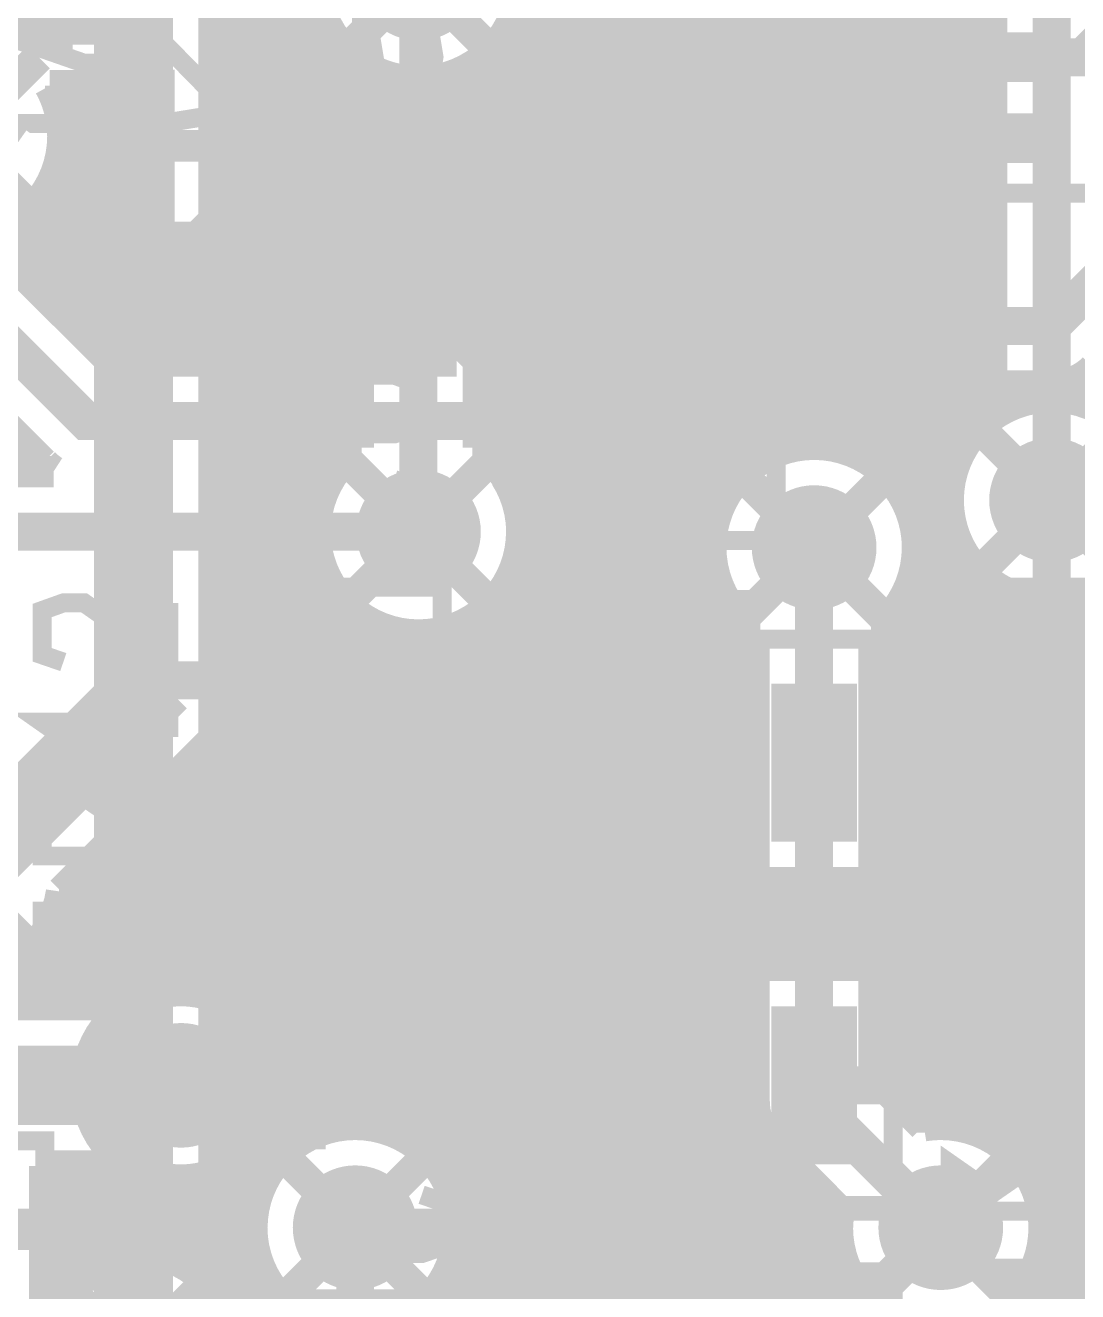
# Model space of a CAD drawing. Extents: x -5 to 90, y -49 to 54.
# Drawn here: x 10.82 to 19.26, y 18.03 to 28.2 of the extents above; entities that cross this region are included whole.
import ezdxf

# ---------------------------------------------------------------- set-up
doc = ezdxf.new("R2010")
doc.units = 0
doc.header["$MEASUREMENT"] = 0
doc.layers.get('0').update_dxf_attribs({"linetype": 'CONTINUOUS'})
for name, color, linetype in [('22-310-0_BOT', 7, 'CONTINUOUS'), ('22-310-0_DRD', 7, 'CONTINUOUS'), ('22-310-0_DRL', 2, 'CONTINUOUS'), ('22-310-0_SMT', 3, 'CONTINUOUS'), ('22-310-0_SPT', 5, 'CONTINUOUS'), ('22-310-0_SSB', 10, 'CONTINUOUS'), ('22-310-0_SST', 14, 'CONTINUOUS'), ('22-310-0_TOP', 9, 'CONTINUOUS'), ('THRUHOLE_TAP', 13, 'CONTINUOUS')]:
    doc.layers.add(name, color=color, linetype=linetype)

# ---------------------------------------------------------------- blocks, each defined once
blk = doc.blocks.new('ROUND_39')
at = {"const_width": 0.50038}
blk.add_lwpolyline([(-0.25019, 0, 1), (0.25019, 0, 1)], format="xyb", close=True, dxfattribs=at)
blk = doc.blocks.new('ROUND_50')
at = {"const_width": 0.10033}
blk.add_lwpolyline([(-0.050164, 0, 1), (0.050164, 0, 1)], format="xyb", close=True, dxfattribs=at)
blk = doc.blocks.new('ROUND_2')
at = {"const_width": 0.50038}
blk.add_lwpolyline([(-0.25019, 0, 1), (0.25019, 0, 1)], format="xyb", close=True, dxfattribs=at)
blk = doc.blocks.new('RECTANGLE_4')
blk.add_solid([(0.4826, 0.4064), (0.4826, -0.4064), (-0.4826, 0.4064), (-0.4826, -0.4064)])
blk = doc.blocks.new('RECTANGLE_30')
blk.add_solid([(0.3429, 0.635), (0.3429, -0.635), (-0.3429, 0.635), (-0.3429, -0.635)])
blk = doc.blocks.new('RECTANGLE_32')
blk.add_solid([(0.29972, 0.19939), (0.29972, -0.19939), (-0.29972, 0.19939), (-0.29972, -0.19939)])
blk = doc.blocks.new('RECTANGLE_33')
blk.add_solid([(0.25019, 0.19939), (0.25019, -0.19939), (-0.25019, 0.19939), (-0.25019, -0.19939)])
blk = doc.blocks.new('ROUND_46')
at = {"const_width": 0.10033}
blk.add_lwpolyline([(-0.050164, 0, 1), (0.050164, 0, 1)], format="xyb", close=True, dxfattribs=at)

msp = doc.modelspace()

# ---------------------------------------------------------------- linework, layer by layer
at = {"layer": '22-310-0_BOT'}
for points, const_width in [([(15.6718, 45.03928), (15.6718, 10.71118)], 0.254), ([(15.9004, 45.085), (15.9004, 10.71118)], 0.254), ([(16.129, 45.085), (16.129, 10.71118)], 0.254), ([(16.3576, 45.085), (16.3576, 24.26462)], 0.254), ([(15.4432, 44.81068), (15.4432, 10.71118)], 0.254), ([(15.2146, 44.63034), (15.2146, 10.71118)], 0.254), ([(14.986, 44.53382), (14.986, 10.71118)], 0.254), ([(19.05, 24.384), (19.05, 37.9857), (18.69948, 38.33368)], 0.3048), ([(10.14984, 37.39642), (10.14984, 34.42716), (11.684, 32.893), (11.684, 17.526)], 0.635), ([(12.4714, 36.69792), (12.4714, 17.78762)], 0.254), ([(12.7, 36.68268), (12.7, 18.86966)], 0.254), ([(12.9286, 36.7157), (12.9286, 19.177)], 0.254), ([(12.3317, 32.893), (12.3317, 18.04416)], 0.254), ([(16.5862, 30.19298), (16.5862, 24.61514)], 0.254), ([(18.5674, 30.0228), (18.5674, 25.05964)], 0.254), ([(16.8148, 29.70784), (16.8148, 24.765)], 0.254), ([(18.415, 29.74594), (18.415, 24.9174)], 0.254), ([(17.0434, 29.50718), (17.0434, 24.82596)], 0.254), ([(18.1864, 29.5275), (18.1864, 19.37004)], 0.254), ([(17.272, 29.39796), (17.272, 24.82342)], 0.254), ([(17.9578, 29.40812), (17.9578, 24.1681)], 0.254), ([(17.5006, 29.3497), (17.5006, 24.7523)], 0.254), ([(17.7292, 29.35224), (17.7292, 24.59228)], 0.254), ([(13.97, 24.13), (13.97, 28.575)], 0.3048), ([(13.1572, 28.40736), (13.1572, 24.2951)], 0.254), ([(14.7574, 28.31338), (14.7574, 24.39162)], 0.254), ([(13.27658, 28.1178), (12.3317, 28.1178)], 0.254), ([(18.5674, 28.1178), (14.66088, 28.1178)], 0.254), ([(13.3858, 27.98572), (13.3858, 24.71928)], 0.254), ([(14.5288, 27.96032), (14.5288, 24.74214)], 0.254), ([(13.4874, 27.8892), (12.3317, 27.8892)], 0.254), ([(13.4874, 27.89936), (13.4874, 24.80564)], 0.254), ([(14.4526, 27.89936), (14.4526, 24.80564)], 0.254), ([(18.5674, 27.8892), (14.4526, 27.8892)], 0.254), ([(13.4874, 27.6606), (12.3317, 27.6606)], 0.254), ([(18.5674, 27.6606), (14.4526, 27.6606)], 0.254), ([(13.4874, 27.432), (12.3317, 27.432)], 0.254), ([(18.5674, 27.432), (14.4526, 27.432)], 0.254), ([(13.4874, 27.2034), (12.3317, 27.2034)], 0.254), ([(18.5674, 27.2034), (14.4526, 27.2034)], 0.254), ([(13.4874, 26.9748), (12.3317, 26.9748)], 0.254), ([(18.5674, 26.9748), (14.4526, 26.9748)], 0.254), ([(13.4874, 26.7462), (12.3317, 26.7462)], 0.254), ([(18.5674, 26.7462), (14.4526, 26.7462)], 0.254), ([(13.4874, 26.5176), (12.3317, 26.5176)], 0.254), ([(18.5674, 26.5176), (14.4526, 26.5176)], 0.254), ([(13.4874, 26.289), (12.3317, 26.289)], 0.254), ([(18.5674, 26.289), (14.4526, 26.289)], 0.254), ([(13.4874, 26.0604), (12.3317, 26.0604)], 0.254), ([(18.5674, 26.0604), (14.4526, 26.0604)], 0.254), ([(13.4874, 25.8318), (12.3317, 25.8318)], 0.254), ([(18.5674, 25.8318), (14.4526, 25.8318)], 0.254), ([(13.4874, 25.6032), (12.3317, 25.6032)], 0.254), ([(18.5674, 25.6032), (14.4526, 25.6032)], 0.254), ([(13.4874, 25.3746), (12.3317, 25.3746)], 0.254), ([(18.5674, 25.3746), (14.4526, 25.3746)], 0.254), ([(13.4874, 25.146), (12.3317, 25.146)], 0.254), ([(18.5674, 25.146), (14.4526, 25.146)], 0.254), ([(13.4874, 24.9174), (12.3317, 24.9174)], 0.254), ([(18.415, 24.9174), (14.4526, 24.9174)], 0.254), ([(13.35532, 24.6888), (12.3317, 24.6888)], 0.254), ([(16.67764, 24.6888), (14.58214, 24.6888)], 0.254), ([(18.27784, 24.6888), (17.61236, 24.6888)], 0.254), ([(13.208, 24.4602), (12.3317, 24.4602)], 0.254), ([(16.45158, 24.4602), (14.732, 24.4602)], 0.254), ([(18.2245, 24.4602), (17.83588, 24.4602)], 0.254), ([(13.14704, 24.2316), (12.3317, 24.2316)], 0.254), ([(16.34744, 24.2316), (14.79296, 24.2316)], 0.254), ([(18.23466, 24.2316), (17.94256, 24.2316)], 0.254), ([(13.14958, 24.003), (12.3317, 24.003)], 0.254), ([(16.31442, 24.003), (14.79042, 24.003)], 0.254), ([(18.161, 18.542), (17.145, 19.558), (17.145, 24.003)], 0.3048), ([(18.3134, 24.003), (17.97558, 24.003)], 0.254), ([(13.1572, 23.96236), (13.1572, 19.31416)], 0.254), ([(13.2207, 23.7744), (12.3317, 23.7744)], 0.254), ([(16.34744, 23.7744), (14.7193, 23.7744)], 0.254), ([(14.7574, 23.86838), (14.7574, 10.71118)], 0.254), ([(18.48612, 23.7744), (17.94256, 23.7744)], 0.254), ([(17.9578, 23.83536), (17.9578, 19.42846)], 0.254), ([(18.415, 23.8506), (18.415, 19.33194)], 0.254), ([(16.3576, 23.74138), (16.3576, 10.71118)], 0.254), ([(18.6436, 23.6601), (18.6436, 19.21764)], 0.254), ([(18.8722, 23.57374), (18.8722, 18.96872)], 0.254), ([(19.3294, 23.60168), (19.3294, 11.03884)], 0.254), ([(13.38072, 23.5458), (12.3317, 23.5458)], 0.254), ([(13.3858, 23.54072), (13.3858, 19.3675)], 0.254), ([(14.5288, 23.51532), (14.5288, 10.71118)], 0.254), ([(16.45158, 23.5458), (14.55928, 23.5458)], 0.254), ([(23.8125, 23.5458), (17.83588, 23.5458)], 0.254), ([(19.1008, 23.55596), (19.1008, 11.14044)], 0.254), ([(13.6144, 23.3807), (13.6144, 19.35734)], 0.254), ([(14.3002, 23.368), (14.3002, 10.71118)], 0.254), ([(16.5862, 23.38832), (16.5862, 10.71118)], 0.254), ([(17.7292, 23.41372), (17.7292, 19.65706)], 0.254), ([(13.80236, 23.3172), (12.3317, 23.3172)], 0.254), ([(13.843, 23.30958), (13.843, 19.2786)], 0.254), ([(14.0716, 23.30704), (14.0716, 19.10334)], 0.254), ([(16.6624, 23.3172), (14.1351, 23.3172)], 0.254), ([(16.6624, 23.32736), (16.6624, 19.558)], 0.254), ([(17.6276, 23.32736), (17.6276, 19.75866)], 0.254), ([(23.8125, 23.3172), (17.6276, 23.3172)], 0.254), ([(16.6624, 23.0886), (12.3317, 23.0886)], 0.254), ([(23.8125, 23.0886), (17.6276, 23.0886)], 0.254), ([(16.6624, 22.86), (12.3317, 22.86)], 0.254), ([(23.8125, 22.86), (17.6276, 22.86)], 0.254), ([(16.6624, 22.6314), (12.3317, 22.6314)], 0.254), ([(23.8125, 22.6314), (17.6276, 22.6314)], 0.254), ([(16.6624, 22.4028), (12.3317, 22.4028)], 0.254), ([(23.8125, 22.4028), (17.6276, 22.4028)], 0.254), ([(16.6624, 22.1742), (12.3317, 22.1742)], 0.254), ([(23.8125, 22.1742), (17.6276, 22.1742)], 0.254), ([(16.6624, 21.9456), (12.3317, 21.9456)], 0.254), ([(23.8125, 21.9456), (17.6276, 21.9456)], 0.254), ([(16.6624, 21.717), (12.3317, 21.717)], 0.254), ([(23.8125, 21.717), (17.6276, 21.717)], 0.254), ([(16.6624, 21.4884), (12.3317, 21.4884)], 0.254), ([(23.8125, 21.4884), (17.6276, 21.4884)], 0.254), ([(16.6624, 21.2598), (12.3317, 21.2598)], 0.254), ([(23.8125, 21.2598), (17.6276, 21.2598)], 0.254), ([(16.6624, 21.0312), (12.3317, 21.0312)], 0.254), ([(23.8125, 21.0312), (17.6276, 21.0312)], 0.254), ([(16.6624, 20.8026), (12.3317, 20.8026)], 0.254), ([(23.7363, 20.8026), (17.6276, 20.8026)], 0.254), ([(16.6624, 20.574), (12.3317, 20.574)], 0.254), ([(23.64994, 20.574), (17.6276, 20.574)], 0.254), ([(16.6624, 20.3454), (12.3317, 20.3454)], 0.254), ([(23.63216, 20.3454), (17.6276, 20.3454)], 0.254), ([(16.6624, 20.1168), (12.3317, 20.1168)], 0.254), ([(23.67788, 20.1168), (17.6276, 20.1168)], 0.254), ([(16.6624, 19.8882), (12.3317, 19.8882)], 0.254), ([(23.80488, 19.8882), (17.6276, 19.8882)], 0.254), ([(17.6276, 19.75866), (18.02384, 19.35988)], 0.254), ([(16.6624, 19.6596), (12.3317, 19.6596)], 0.254), ([(24.07666, 19.6596), (17.72666, 19.6596)], 0.254), ([(16.68018, 19.431), (12.3317, 19.431)], 0.254), ([(26.11628, 19.431), (17.95526, 19.431)], 0.254), ([(12.95908, 19.2024), (12.3317, 19.2024)], 0.254), ([(16.81734, 19.2024), (13.96492, 19.2024)], 0.254), ([(16.80464, 19.21764), (17.34312, 18.67662)], 0.254), ([(16.8148, 19.20494), (16.8148, 10.71118)], 0.254), ([(26.06548, 19.2024), (18.66392, 19.2024)], 0.254), ([(12.75334, 18.9738), (12.3317, 18.9738)], 0.254), ([(17.04594, 18.9738), (14.17066, 18.9738)], 0.254), ([(17.0434, 18.97634), (17.0434, 10.71118)], 0.254), ([(21.99894, 18.9738), (18.86966, 18.9738)], 0.254), ([(12.65682, 18.7452), (12.3317, 18.7452)], 0.254), ([(17.27454, 18.7452), (14.26718, 18.7452)], 0.254), ([(17.272, 18.74774), (17.272, 10.71118)], 0.254), ([(21.66366, 18.7452), (18.96618, 18.7452)], 0.254), ([(10.287, 15.748), (12.7, 15.748), (13.462, 16.51), (13.462, 18.542)], 0.3048), ([(12.63142, 18.5166), (12.3317, 18.5166)], 0.254), ([(17.33042, 18.5166), (14.29004, 18.5166)], 0.254), ([(21.49348, 18.5166), (18.98904, 18.5166)], 0.254), ([(12.67206, 18.288), (12.3317, 18.288)], 0.254), ([(17.37106, 18.288), (14.25194, 18.288)], 0.254), ([(21.40458, 18.288), (18.95094, 18.288)], 0.254), ([(12.7, 18.21434), (12.7, 16.43126)], 0.254), ([(18.8722, 18.11528), (18.8722, 11.1887)], 0.254), ([(12.78636, 18.0594), (12.3317, 18.0594)], 0.254), ([(14.0716, 17.97812), (14.0716, 10.71118)], 0.254), ([(17.48536, 18.0594), (14.13764, 18.0594)], 0.254), ([(17.5006, 18.03908), (17.5006, 10.71118)], 0.254), ([(21.36902, 18.0594), (18.83664, 18.0594)], 0.254), ([(12.9286, 17.907), (12.9286, 16.65986)], 0.254)]:
    msp.add_lwpolyline(points, dxfattribs=dict(at, const_width=const_width))
at = {"layer": '22-310-0_BOT', "const_width": 0.254}
for points in [[(13.13942, 28.575, 0.2422132), (13.48723, 27.89913)], [(14.4526, 27.89936, 0.2422133), (14.8003, 28.575)], [(18.5674, 25.05964, 0.2422133), (18.2197, 24.384)], [(13.4874, 24.80564, 0.2422133), (13.1397, 24.13)], [(14.80058, 24.13, 0.2422134), (14.45276, 24.80587)], [(17.145, 24.83358, 0.4142136), (16.31442, 24.003)], [(17.97558, 24.003, 0.4142136), (17.145, 24.83358)], [(18.21942, 24.384, 0.4142136), (19.05, 23.55342)], [(19.05, 23.55342, 0.4142136), (19.88058, 24.384)], [(13.13942, 24.13, 0.4142136), (13.97, 23.29942)], [(13.97, 23.29942, 0.4142136), (14.80058, 24.13)], [(16.31442, 24.003, 0.2422132), (16.66223, 23.32713)], [(17.6276, 23.32736, 0.2422133), (17.9753, 24.003)], [(16.6624, 19.558, 0.1989124), (16.80375, 19.21675)], [(16.6624, 19.558, 0.1989124), (16.80375, 19.21675)], [(13.462, 19.37258, 0.4142136), (12.63142, 18.542)], [(14.29258, 18.542, 0.4142136), (13.462, 19.37258)], [(18.161, 19.37258, 0.0415629), (18.02363, 19.36114)], [(18.99158, 18.542, 0.4142136), (18.161, 19.37258)], [(17.34312, 18.67662, 0.040806), (17.33212, 18.542)], [(12.63142, 18.542, 0.2422132), (12.97923, 17.86613)], [(13.9446, 17.86636, 0.2422133), (14.2923, 18.542)], [(17.33042, 18.542, 0.4142136), (18.161, 17.71142)], [(18.161, 17.71142, 0.4142136), (18.99158, 18.542)], [(12.51458, 17.526, 0.1703033), (12.33257, 18.04486)]]:
    msp.add_lwpolyline(points, format="xyb", dxfattribs=at)
at = {"layer": '22-310-0_DRD', "const_width": 0.254}
for points in [[(14.605, 29.21), (13.335, 27.94)], [(14.605, 27.94), (13.335, 29.21)], [(10.922, 27.94), (9.652, 26.67)], [(10.922, 26.67), (9.652, 27.94)], [(13.462, 26.67), (12.192, 25.4)], [(13.462, 25.4), (12.192, 26.67)], [(13.462, 26.67), (12.192, 25.4)], [(13.462, 25.4), (12.192, 26.67)], [(13.462, 26.67), (12.192, 25.4)], [(13.462, 25.4), (12.192, 26.67)], [(19.685, 25.019), (18.415, 23.749)], [(19.685, 23.749), (18.415, 25.019)], [(14.605, 24.765), (13.335, 23.495)], [(14.605, 23.495), (13.335, 24.765)], [(17.78, 24.638), (16.51, 23.368)], [(17.78, 23.368), (16.51, 24.638)], [(10.922, 21.9964), (9.652, 20.7264)], [(10.922, 20.7264), (9.652, 21.9964)], [(10.922, 21.9964), (9.652, 20.7264)], [(10.922, 20.7264), (9.652, 21.9964)], [(10.922, 21.9964), (9.652, 20.7264)], [(10.922, 20.7264), (9.652, 21.9964)], [(14.097, 19.177), (12.827, 17.907)], [(14.097, 17.907), (12.827, 19.177)], [(18.796, 19.177), (17.526, 17.907)], [(18.796, 17.907), (17.526, 19.177)], [(12.319, 18.161), (11.049, 16.891)], [(12.319, 16.891), (11.049, 18.161)]]:
    msp.add_lwpolyline(points, dxfattribs=at)
at = {"layer": '22-310-0_SSB', "const_width": 0.1524}
for points in [[(19.05508, 28.17876), (19.05508, 29.19476), (19.17446, 29.02458)], [(14.06398, 27.76474), (14.09446, 27.94254), (13.9827, 28.61056), (13.89634, 28.7655), (13.54582, 28.70708), (13.51534, 28.53182), (13.6271, 27.8638), (13.71346, 27.70632), (14.06398, 27.76474)], [(12.79906, 27.72664), (12.88542, 27.56916), (13.23594, 27.62758), (13.26642, 27.80284), (13.15466, 28.47086), (13.0683, 28.62834), (12.71778, 28.56992), (12.6873, 28.39466)], [(11.99896, 27.42184), (12.46886, 27.49804), (11.88974, 28.08986), (11.8618, 28.2575), (11.89228, 28.43276), (12.2428, 28.49118), (12.32916, 28.3337)], [(18.93824, 28.17876), (19.17446, 28.17876)], [(19.5199, 19.45894), (19.40306, 19.28876), (19.1643, 19.28876), (19.04746, 19.45894), (19.04746, 19.62658), (19.28368, 19.96694), (19.04746, 20.30476), (19.5199, 20.30476)], [(22.9997, 18.67408), (22.9997, 4.37388), (17.00022, 4.37388), (17.00022, 18.67408), (22.9997, 18.67408)]]:
    msp.add_lwpolyline(points, dxfattribs=at)
at = {"layer": '22-310-0_SST', "const_width": 0.1524}
for points in [[(11.8745, 29.4005), (11.8745, 26.4795), (13.5128, 26.4795), (13.5128, 29.4005), (11.8745, 29.4005)], [(18.2372, 26.8478), (20.9296, 26.8478), (21.1836, 27.1018), (21.1836, 29.03982), (18.1864, 29.03982), (18.1864, 26.8478), (18.2372, 26.8478)], [(14.7574, 28.956), (14.7574, 26.8986), (17.526, 26.8986), (17.526, 28.956), (14.7574, 28.956)], [(11.11758, 27.95016), (11.11758, 28.30576), (11.28776, 28.36672), (11.4554, 28.36672), (11.62558, 28.30576), (11.62558, 27.95016), (11.4554, 27.89174), (11.28776, 27.89174), (10.60958, 28.12796)], [(11.62558, 27.52852), (11.62558, 27.28976)], [(11.62558, 27.40914), (10.60958, 27.40914), (10.77976, 27.28976)], [(11.4554, 26.80716), (11.62558, 26.74874), (11.62558, 26.39314), (11.4554, 26.33472), (10.77976, 26.33472), (10.60958, 26.39314), (10.60958, 26.74874), (10.77976, 26.80716)], [(13.43406, 24.97328), (13.43406, 25.32888), (13.60424, 25.3873), (13.77442, 25.3873), (13.94206, 25.32888), (13.94206, 24.97328), (13.77442, 24.91486), (13.60424, 24.91486), (12.92606, 25.15108)], [(16.8402, 24.89708), (16.8402, 24.42464), (16.16202, 24.89708), (15.99438, 24.89708), (15.8242, 24.83866), (15.8242, 24.48306), (15.99438, 24.42464)], [(13.77442, 24.5491), (13.94206, 24.49068), (13.94206, 24.13508), (13.77442, 24.07666), (13.09624, 24.07666), (12.92606, 24.13508), (12.92606, 24.49068), (13.09624, 24.5491)], [(15.8242, 24.05888), (16.67002, 24.05888), (16.8402, 24.00046), (16.8402, 23.64486), (16.67002, 23.58644), (15.8242, 23.58644)], [(14.1605, 20.7645), (14.1605, 23.6855), (12.5222, 23.6855), (12.5222, 20.7645), (14.1605, 20.7645)], [(19.8755, 20.7645), (19.8755, 23.6855), (18.2372, 23.6855), (18.2372, 20.7645), (19.8755, 20.7645)], [(11.96594, 23.5585), (11.96594, 23.08352), (11.28776, 23.5585), (11.12012, 23.5585), (10.94994, 23.49754), (10.94994, 23.14194), (11.12012, 23.08352)], [(14.605, 23.0378), (14.605, 23.2664), (17.78, 23.2664), (17.78, 18.7198), (14.605, 18.7198), (14.605, 23.0378)], [(11.96594, 22.7203), (11.96594, 22.48154)], [(11.96594, 22.60092), (10.94994, 22.60092), (11.12012, 22.48154)], [(11.45794, 21.5265), (11.45794, 21.8821), (11.28776, 21.99894), (11.12012, 21.99894), (10.94994, 21.8821), (10.94994, 21.5265), (11.96594, 21.5265)], [(10.94994, 21.16074), (10.94994, 20.6883)], [(11.96594, 20.92452), (10.94994, 20.92452)], [(14.16558, 19.28876), (13.14958, 19.64436), (13.14958, 19.17192)], [(9.3345, 19.2405), (9.3345, 16.3195), (10.9728, 16.3195), (10.9728, 19.2405), (9.3345, 19.2405)], [(19.08302, 18.58264), (19.2532, 18.69948), (19.2532, 18.93824), (19.08302, 19.05508), (18.91538, 19.05508), (18.57502, 18.81886), (18.2372, 19.05508), (18.2372, 18.58264)], [(13.9954, 18.80616), (14.16558, 18.74774), (14.16558, 18.39214), (13.9954, 18.33372), (13.31976, 18.33372), (13.14958, 18.39214), (13.14958, 18.74774), (13.31976, 18.80616)], [(12.0904, 18.11274), (12.26058, 18.17116), (12.26058, 18.52676), (12.0904, 18.58772), (11.75258, 18.58772), (11.5824, 18.46834), (11.5824, 18.11274), (11.24458, 18.11274), (11.24458, 18.58772)], [(14.605, 17.9578), (14.605, 18.1864), (17.78, 18.1864), (17.78, 13.6398), (14.605, 13.6398), (14.605, 17.9578)], [(18.2372, 18.21688), (19.08302, 18.21688), (19.2532, 18.15846), (19.2532, 17.80286), (19.08302, 17.74444), (18.2372, 17.74444)], [(12.5095, 17.9705), (12.5095, 15.0495), (14.1478, 15.0495), (14.1478, 17.9705), (12.5095, 17.9705)]]:
    msp.add_lwpolyline(points, dxfattribs=at)
at = {"layer": '22-310-0_SST', "const_width": 0.254}
for points in [[(12.065, 20.447, 0.4142136), (11.303, 19.685)], [(12.827, 19.685, 0.4142136), (12.065, 20.447)], [(11.303, 19.685, 0.4142136), (12.065, 18.923)], [(12.065, 18.923, 0.4142136), (12.827, 19.685)]]:
    msp.add_lwpolyline(points, format="xyb", dxfattribs=at)
at = {"layer": '22-310-0_TOP'}
for points, const_width in [([(13.335, 32.385), (13.843, 32.385), (16.002, 30.226), (16.002, 28.194), (15.73276, 27.92476), (15.24, 27.92476)], 0.3048), ([(12.7, 28.6512), (12.0142, 28.6512), (11.557, 28.194), (10.287, 28.194), (9.398, 28.194), (8.9408, 28.6512), (8.255, 28.6512)], 0.3048), ([(18.73504, 27.94), (18.288, 27.94), (17.653, 28.575), (17.04086, 28.575)], 0.3048), ([(18.73504, 27.94), (19.304, 27.94), (19.95424, 28.59024), (20.63496, 28.59024)], 0.3048), ([(14.61008, 28.04414), (14.61008, 27.80538)], 0.254), ([(18.73504, 27.28976), (18.17624, 27.28976), (17.526, 27.94), (16.637, 27.94), (16.129, 27.432), (16.129, 26.67), (14.478, 25.019), (11.303, 25.019), (9.0932, 27.2288), (8.255, 27.2288)], 0.3048), ([(14.5288, 27.96032), (14.5288, 25.75306)], 0.254), ([(14.61008, 27.9908), (14.55928, 27.9908)], 0.254), ([(11.8872, 27.84094), (11.8872, 26.4922)], 0.254), ([(13.5128, 27.88158), (13.5128, 26.4922)], 0.254), ([(11.8872, 27.7622), (11.7729, 27.7622)], 0.254), ([(11.7856, 27.76982), (11.7856, 25.5016)], 0.254), ([(13.80236, 27.7622), (13.5128, 27.7622)], 0.254), ([(13.6144, 27.8257), (13.6144, 25.5016)], 0.254), ([(13.843, 27.75458), (13.843, 25.5016)], 0.254), ([(14.0716, 27.75204), (14.0716, 25.5016)], 0.254), ([(14.61008, 27.7622), (14.1351, 27.7622)], 0.254), ([(14.3002, 27.813), (14.3002, 25.52446)], 0.254), ([(14.61008, 27.80538), (14.61008, 27.3939)], 0.254), ([(11.557, 27.7114), (11.0109, 27.7114)], 0.254), ([(11.0998, 27.7114), (11.0998, 27.4701)], 0.254), ([(11.3284, 27.7114), (11.3284, 25.67686)], 0.254), ([(11.557, 27.7114), (11.557, 25.5016)], 0.254), ([(11.8872, 27.5336), (11.08456, 27.5336)], 0.254), ([(14.61008, 27.5336), (13.5128, 27.5336)], 0.254), ([(14.61008, 27.3939), (14.61008, 26.74366)], 0.254), ([(11.8872, 27.305), (11.11758, 27.305)], 0.254), ([(11.8872, 27.2288), (12.7, 27.2288)], 0.254), ([(12.827, 26.035), (12.7, 26.162), (12.7, 27.2288)], 0.3048), ([(12.827, 26.035), (12.7, 26.162), (12.7, 27.2288)], 0.3048), ([(12.7, 27.2288), (12.7, 26.162), (12.827, 26.035)], 0.3048), ([(12.7, 26.4922), (12.7, 27.2288)], 0.254), ([(13.5128, 27.2288), (12.7, 27.2288)], 0.254), ([(14.61008, 27.305), (13.5128, 27.305)], 0.254), ([(14.61008, 27.27452), (15.24, 27.27452)], 0.254), ([(15.24, 26.74366), (15.24, 27.27452)], 0.254), ([(20.63496, 27.28976), (20.55876, 27.28976), (19.05, 25.781), (17.653, 25.781), (17.04086, 26.39314), (17.04086, 27.27452)], 0.3048), ([(11.0998, 27.13736), (11.0998, 25.90546)], 0.254), ([(11.8872, 27.0764), (11.08456, 27.0764)], 0.254), ([(14.61008, 27.0764), (13.5128, 27.0764)], 0.254), ([(11.8872, 26.8478), (10.97788, 26.8478)], 0.254), ([(14.61008, 26.8478), (13.5128, 26.8478)], 0.254), ([(15.52194, 26.74366), (14.27734, 25.5016)], 0.254), ([(15.52194, 26.74366), (14.61008, 26.74366)], 0.254), ([(14.7574, 26.74366), (14.7574, 25.98166)], 0.254), ([(14.986, 26.74366), (14.986, 26.21026)], 0.254), ([(15.2146, 26.74366), (15.2146, 26.43886)], 0.254), ([(15.4432, 26.74366), (15.4432, 26.66746)], 0.254), ([(11.8872, 26.6192), (10.75436, 26.6192)], 0.254), ([(10.8712, 26.71572), (10.8712, 26.13406)], 0.254), ([(15.39494, 26.6192), (13.5128, 26.6192)], 0.254), ([(9.0678, 26.57094), (10.95502, 24.68372)], 0.254), ([(10.50036, 26.50236), (11.50366, 25.5016)], 0.254), ([(13.5128, 26.4922), (11.8872, 26.4922)], 0.254), ([(12.0142, 26.4922), (12.0142, 25.5016)], 0.254), ([(12.2428, 26.4922), (12.2428, 25.5016)], 0.254), ([(12.4714, 26.4922), (12.4714, 25.5016)], 0.254), ([(12.7, 26.4922), (12.7, 25.5016)], 0.254), ([(12.9286, 26.4922), (12.9286, 25.5016)], 0.254), ([(13.1572, 26.4922), (13.1572, 25.5016)], 0.254), ([(13.3858, 26.4922), (13.3858, 25.5016)], 0.254), ([(16.55826, 26.44648), (16.55826, 26.39314)], 0.254), ([(15.16634, 26.3906), (10.61466, 26.3906)], 0.254), ([(16.46936, 26.32964), (14.82344, 24.68372)], 0.254), ([(16.55826, 26.3906), (16.5227, 26.3906)], 0.254), ([(16.3576, 26.21534), (16.3576, 24.26462)], 0.254), ([(16.5862, 26.23058), (16.5862, 24.61514)], 0.254), ([(14.93774, 26.162), (10.84326, 26.162)], 0.254), ([(16.61668, 26.162), (16.30426, 26.162)], 0.254), ([(16.69796, 26.05278), (17.30502, 25.44572)], 0.254), ([(14.70914, 25.9334), (11.07186, 25.9334)], 0.254), ([(16.81734, 25.9334), (16.07566, 25.9334)], 0.254), ([(16.129, 25.98674), (16.129, 20.6502)], 0.254), ([(16.8148, 25.93594), (16.8148, 24.765)], 0.254), ([(14.48054, 25.7048), (11.30046, 25.7048)], 0.254), ([(17.04594, 25.7048), (15.84706, 25.7048)], 0.254), ([(15.9004, 25.75814), (15.9004, 20.6502)], 0.254), ([(17.0434, 25.70734), (17.0434, 24.82596)], 0.254), ([(14.27734, 25.5016), (11.50366, 25.5016)], 0.254), ([(15.6718, 25.52954), (15.6718, 23.241)], 0.254), ([(17.27454, 25.4762), (15.61846, 25.4762)], 0.254), ([(17.272, 25.47874), (17.272, 24.82342)], 0.254), ([(15.4432, 25.30094), (15.4432, 23.241)], 0.254), ([(17.5006, 25.3238), (17.5006, 24.7523)], 0.254), ([(19.05, 25.2984), (17.653, 25.2984)], 0.254), ([(17.7292, 25.2984), (17.7292, 24.59228)], 0.254), ([(17.9578, 25.2984), (17.9578, 24.1681)], 0.254), ([(18.1864, 25.2984), (18.1864, 20.1676)], 0.254), ([(18.415, 25.2984), (18.415, 24.9174)], 0.254), ([(18.6436, 25.2984), (18.6436, 25.1079)], 0.254), ([(18.8722, 25.2984), (18.8722, 25.19426)], 0.254), ([(19.1008, 25.30094), (19.1008, 25.21204)], 0.254), ([(19.3294, 25.3873), (19.3294, 25.16378)], 0.254), ([(27.1272, 25.2476), (15.38986, 25.2476)], 0.254), ([(18.5166, 25.019), (15.16126, 25.019)], 0.254), ([(15.2146, 25.07234), (15.2146, 23.241)], 0.254), ([(10.84834, 24.7904), (9.0678, 24.7904)], 0.254), ([(16.88338, 24.7904), (14.93266, 24.7904)], 0.254), ([(14.986, 24.84374), (14.986, 23.3934)], 0.254), ([(18.3261, 24.7904), (17.40662, 24.7904)], 0.254), ([(10.8712, 24.76754), (10.8712, 24.6126)], 0.254), ([(11.04138, 24.6126), (10.668, 24.6126)], 0.254), ([(14.7574, 24.6253), (14.7574, 24.39162)], 0.254), ([(16.53032, 24.5618), (14.67866, 24.5618)], 0.254), ([(18.23974, 24.5618), (17.75714, 24.5618)], 0.254), ([(19.05, 22.9362), (19.05, 24.384)], 0.3048), ([(16.383, 24.3332), (14.77518, 24.3332)], 0.254), ([(18.22196, 24.3332), (17.907, 24.3332)], 0.254), ([(8.255, 23.4188), (9.9568, 23.4188), (10.668, 24.13), (13.97, 24.13)], 0.3048), ([(16.32204, 24.1046), (14.79804, 24.1046)], 0.254), ([(18.26768, 24.1046), (17.96796, 24.1046)], 0.254), ([(17.145, 24.003), (17.145, 22.2758)], 0.3048), ([(16.32458, 23.876), (14.75994, 23.876)], 0.254), ([(18.39468, 23.876), (17.96542, 23.876)], 0.254), ([(14.7574, 23.86838), (14.7574, 23.54072)], 0.254), ([(17.9578, 23.83536), (17.9578, 20.1676)], 0.254), ([(18.415, 23.8506), (18.415, 23.6728)], 0.254), ([(16.3576, 23.74138), (16.3576, 20.6502)], 0.254), ([(18.2372, 23.6728), (18.2372, 22.2504)], 0.254), ([(18.5674, 23.6728), (18.2372, 23.6728)], 0.254), ([(18.5674, 23.70836), (18.5674, 23.6728)], 0.254), ([(16.3957, 23.6474), (14.64564, 23.6474)], 0.254), ([(18.2372, 23.6474), (17.8943, 23.6474)], 0.254), ([(16.55572, 23.4188), (14.9606, 23.4188)], 0.254), ([(14.99362, 23.38578), (15.1384, 23.241)], 0.254), ([(16.5862, 23.38832), (16.5862, 23.241)], 0.254), ([(17.7292, 23.41372), (17.7292, 23.241)], 0.254), ([(18.2372, 23.4188), (17.73428, 23.4188)], 0.254), ([(16.6624, 23.32736), (16.6624, 23.241)], 0.254), ([(17.6276, 23.32736), (17.6276, 23.241)], 0.254), ([(15.9131, 23.241), (15.1384, 23.241)], 0.254), ([(15.9131, 23.241), (15.9131, 21.3106)], 0.254), ([(16.4719, 23.1902), (15.9131, 23.1902)], 0.254), ([(16.4719, 23.241), (16.4719, 21.3106)], 0.254), ([(16.6624, 23.241), (16.4719, 23.241)], 0.254), ([(17.8181, 23.241), (17.6276, 23.241)], 0.254), ([(17.8181, 23.241), (17.8181, 21.3106)], 0.254), ([(18.2372, 23.1902), (17.8181, 23.1902)], 0.254), ([(4.445, 20.955), (6.096, 20.955), (6.477, 21.336), (6.8072, 21.6662), (8.255, 21.6662), (9.9568, 21.6662), (10.287, 21.336), (11.8872, 22.9362)], 0.635), ([(11.8872, 22.9362), (11.8618, 22.9362), (10.287, 21.3614)], 0.635), ([(10.287, 21.3614), (11.8618, 22.9362), (11.8872, 22.9362), (11.8618, 22.9362), (10.287, 21.3614)], 0.635), ([(15.24, 22.2758), (15.1892, 22.2758), (14.5288, 22.9362), (13.335, 22.9362)], 0.635), ([(13.335, 22.9362), (11.8872, 22.9362)], 0.3048), ([(11.8872, 22.9362), (13.335, 22.9362)], 0.3048), ([(13.335, 22.9362), (11.8872, 22.9362)], 0.3048), ([(11.8872, 22.9362), (13.335, 22.9362)], 0.3048), ([(16.4719, 22.9616), (15.9131, 22.9616)], 0.254), ([(18.2372, 22.9616), (17.8181, 22.9616)], 0.254), ([(20.955, 16.5862), (20.955, 21.59), (19.6088, 22.9362), (19.05, 22.9362)], 0.3048), ([(16.4719, 22.733), (15.9131, 22.733)], 0.254), ([(18.2372, 22.733), (17.8181, 22.733)], 0.254), ([(12.319, 22.4536), (11.10742, 21.23948)], 0.254), ([(12.5222, 22.4536), (12.319, 22.4536)], 0.254), ([(12.5222, 22.4536), (12.319, 22.4536)], 0.254), ([(12.4714, 22.4536), (12.4714, 20.4089)], 0.254), ([(12.5222, 22.4536), (12.5222, 22.2504)], 0.254), ([(16.4719, 22.5044), (15.9131, 22.5044)], 0.254), ([(18.2372, 22.5044), (17.8181, 22.5044)], 0.254), ([(12.2428, 22.37486), (12.2428, 20.49526)], 0.254), ([(12.5222, 22.2758), (12.1412, 22.2758)], 0.254), ([(12.5222, 22.2504), (12.5222, 22.1996)], 0.254), ([(14.1478, 22.2885), (14.1478, 22.2504)], 0.254), ([(14.25956, 22.2885), (14.1478, 22.2885)], 0.254), ([(14.27226, 22.2758), (14.1478, 22.2758)], 0.254), ([(14.1478, 22.2504), (14.1478, 22.1996)], 0.254), ([(14.25956, 22.2885), (14.5669, 21.98116)], 0.254), ([(14.3002, 22.24786), (14.3002, 20.3327)], 0.254), ([(16.4719, 22.2758), (15.9131, 22.2758)], 0.254), ([(18.2372, 22.2758), (17.8181, 22.2758)], 0.254), ([(18.2372, 22.2504), (18.2372, 22.1996)], 0.254), ([(12.0142, 22.14626), (12.0142, 20.51304)], 0.254), ([(12.5222, 22.1996), (12.5222, 20.7772)], 0.254), ([(14.1478, 22.1996), (14.1478, 20.7772)], 0.254), ([(18.2372, 22.1996), (18.2372, 20.7772)], 0.254), ([(12.5222, 22.0472), (11.9126, 22.0472)], 0.254), ([(14.50086, 22.0472), (14.1478, 22.0472)], 0.254), ([(16.4719, 22.0472), (15.9131, 22.0472)], 0.254), ([(18.2372, 22.0472), (17.8181, 22.0472)], 0.254), ([(14.5288, 22.01926), (14.5288, 20.3327)], 0.254), ([(14.5669, 21.98116), (14.5669, 21.3106)], 0.254), ([(11.7856, 21.91766), (11.7856, 20.46478)], 0.254), ([(12.5222, 21.8186), (11.684, 21.8186)], 0.254), ([(14.5669, 21.8186), (14.1478, 21.8186)], 0.254), ([(16.4719, 21.8186), (15.9131, 21.8186)], 0.254), ([(18.2372, 21.8186), (17.8181, 21.8186)], 0.254), ([(11.557, 21.68906), (11.557, 20.34032)], 0.254), ([(12.5222, 21.59), (11.4554, 21.59)], 0.254), ([(14.5669, 21.59), (14.1478, 21.59)], 0.254), ([(16.4719, 21.59), (15.9131, 21.59)], 0.254), ([(18.2372, 21.59), (17.8181, 21.59)], 0.254), ([(19.05, 21.5138), (19.05, 19.685), (19.05, 16.5862)], 0.3048), ([(11.3284, 21.46046), (11.3284, 20.3327)], 0.254), ([(12.5222, 21.5138), (13.335, 21.5138)], 0.254), ([(13.335, 20.7772), (13.335, 21.5138)], 0.254), ([(14.1478, 21.5138), (13.335, 21.5138)], 0.254), ([(12.5222, 21.3614), (11.2268, 21.3614)], 0.254), ([(14.5669, 21.3614), (14.1478, 21.3614)], 0.254), ([(16.4719, 21.3614), (15.9131, 21.3614)], 0.254), ([(18.2372, 21.3614), (17.8181, 21.3614)], 0.254), ([(15.9131, 21.3106), (14.5669, 21.3106)], 0.254), ([(14.7574, 21.3106), (14.7574, 20.6502)], 0.254), ([(14.986, 21.3106), (14.986, 20.6502)], 0.254), ([(15.2146, 21.3106), (15.2146, 20.6502)], 0.254), ([(15.4432, 21.3106), (15.4432, 20.6502)], 0.254), ([(15.6718, 21.3106), (15.6718, 20.6502)], 0.254), ([(17.8181, 21.3106), (16.4719, 21.3106)], 0.254), ([(16.5862, 21.3106), (16.5862, 20.6502)], 0.254), ([(16.8148, 21.3106), (16.8148, 20.6502)], 0.254), ([(17.0434, 21.3106), (17.0434, 20.6502)], 0.254), ([(17.272, 21.3106), (17.272, 20.6502)], 0.254), ([(17.5006, 21.3106), (17.5006, 20.6502)], 0.254), ([(17.7292, 21.3106), (17.7292, 20.6502)], 0.254), ([(12.5222, 21.1328), (11.08456, 21.1328)], 0.254), ([(11.0998, 21.19376), (11.0998, 20.3327)], 0.254), ([(18.2372, 21.1328), (14.1478, 21.1328)], 0.254), ([(12.5222, 20.9042), (10.97788, 20.9042)], 0.254), ([(18.2372, 20.9042), (14.1478, 20.9042)], 0.254), ([(10.8712, 20.77212), (10.8712, 20.3327)], 0.254), ([(14.1478, 20.7772), (12.5222, 20.7772)], 0.254), ([(12.7, 20.7772), (12.7, 20.3327)], 0.254), ([(12.9286, 20.7772), (12.9286, 20.3327)], 0.254), ([(13.1572, 20.7772), (13.1572, 20.3327)], 0.254), ([(13.3858, 20.7772), (13.3858, 20.3327)], 0.254), ([(13.6144, 20.7772), (13.6144, 20.3327)], 0.254), ([(13.843, 20.7772), (13.843, 20.3327)], 0.254), ([(14.0716, 20.7772), (14.0716, 20.3327)], 0.254), ([(18.5674, 20.7772), (18.2372, 20.7772)], 0.254), ([(18.415, 20.7772), (18.415, 20.1676)], 0.254), ([(18.5674, 20.7772), (18.5674, 20.1676)], 0.254), ([(18.5674, 20.6756), (10.75436, 20.6756)], 0.254), ([(15.5321, 20.6502), (14.5669, 20.6502)], 0.254), ([(14.5669, 20.6502), (14.5669, 20.3327)], 0.254), ([(15.9131, 20.6502), (15.5321, 20.6502)], 0.254), ([(16.4719, 20.6502), (15.9131, 20.6502)], 0.254), ([(16.2052, 20.6502), (16.2052, 19.685)], 0.254), ([(16.8783, 20.6502), (16.4719, 20.6502)], 0.254), ([(17.8181, 20.6502), (16.8783, 20.6502)], 0.254), ([(17.8181, 20.6502), (17.8181, 20.1676)], 0.254), ([(11.73734, 20.447), (9.0678, 20.447)], 0.254), ([(14.5669, 20.447), (12.39266, 20.447)], 0.254), ([(18.5674, 20.447), (17.8181, 20.447)], 0.254), ([(11.54684, 20.3327), (9.525, 20.3327)], 0.254), ([(14.5669, 20.3327), (12.58316, 20.3327)], 0.254), ([(18.5674, 20.2184), (17.8181, 20.2184)], 0.254), ([(18.5674, 20.1676), (17.8181, 20.1676)], 0.254), ([(8.255, 18.4912), (8.3312, 18.4912), (9.525, 19.685), (12.065, 19.685)], 0.635), ([(15.24, 19.685), (12.065, 19.685)], 0.635), ([(17.145, 19.685), (19.05, 19.685), (19.05, 16.5862)], 0.3048), ([(16.2052, 18.7198), (16.2052, 19.685)], 0.254), ([(11.54684, 19.0373), (10.9728, 19.0373)], 0.254), ([(10.9728, 19.0373), (10.9728, 17.95272)], 0.254), ([(11.0998, 19.0373), (11.0998, 18.11528)], 0.254), ([(11.3284, 19.0373), (11.3284, 18.2753)], 0.254), ([(11.557, 19.02968), (11.557, 18.34642)], 0.254), ([(12.79652, 19.0373), (12.58316, 19.0373)], 0.254), ([(12.7, 19.0373), (12.7, 18.86966)], 0.254), ([(11.7856, 18.90268), (11.7856, 18.34896)], 0.254), ([(12.4714, 18.9611), (12.4714, 17.78762)], 0.254), ([(12.68984, 18.8468), (10.9728, 18.8468)], 0.254), ([(12.0142, 18.85696), (12.0142, 18.288)], 0.254), ([(12.2428, 18.87474), (12.2428, 18.13814)], 0.254), ([(15.5321, 18.7198), (14.72946, 18.7198)], 0.254), ([(14.72946, 18.7198), (15.28826, 18.161)], 0.254), ([(14.7574, 18.7198), (14.7574, 18.69186)], 0.254), ([(14.986, 18.7198), (14.986, 18.46326)], 0.254), ([(15.2146, 18.7198), (15.2146, 18.23466)], 0.254), ([(15.4432, 18.7198), (15.4432, 18.161)], 0.254), ([(15.9131, 18.7198), (15.5321, 18.7198)], 0.254), ([(15.6718, 18.7198), (15.6718, 18.161)], 0.254), ([(15.9004, 18.7198), (15.9004, 16.5227)], 0.254), ([(16.4719, 18.7198), (15.9131, 18.7198)], 0.254), ([(16.129, 18.7198), (16.129, 16.5227)], 0.254), ([(16.3576, 18.7198), (16.3576, 16.5227)], 0.254), ([(16.8783, 18.7198), (16.4719, 18.7198)], 0.254), ([(16.5862, 18.7198), (16.5862, 18.161)], 0.254), ([(16.8148, 18.7198), (16.8148, 18.161)], 0.254), ([(17.35074, 18.7198), (16.8783, 18.7198)], 0.254), ([(17.0434, 18.7198), (17.0434, 18.161)], 0.254), ([(17.272, 18.7198), (17.272, 18.33626)], 0.254), ([(12.6365, 18.6182), (10.9728, 18.6182)], 0.254), ([(17.3355, 18.6182), (14.83106, 18.6182)], 0.254), ([(13.335, 17.2212), (13.335, 17.272), (12.065, 18.542), (10.2108, 18.542), (10.16, 18.4912)], 0.3048), ([(10.9728, 18.4912), (10.16, 18.4912)], 0.254), ([(13.462, 18.542), (14.224, 18.542), (15.24, 17.526), (15.24, 17.1958)], 0.3048), ([(17.145, 17.1958), (17.145, 17.526), (18.161, 18.542)], 0.3048), ([(12.64666, 18.3896), (10.9728, 18.3896)], 0.254), ([(17.32534, 18.3896), (15.05966, 18.3896)], 0.254), ([(17.34312, 18.40484), (17.09674, 18.161)], 0.254), ([(12.7, 18.21434), (12.7, 17.9578)], 0.254), ([(11.1506, 18.161), (10.9728, 18.161)], 0.254), ([(12.7254, 18.161), (12.2174, 18.161)], 0.254), ([(15.9131, 18.161), (15.28826, 18.161)], 0.254), ([(17.09674, 18.161), (15.28826, 18.161)], 0.254), ([(15.9131, 18.161), (15.9131, 16.5227)], 0.254), ([(17.09674, 18.161), (16.4719, 18.161)], 0.254), ([(16.4719, 18.161), (16.4719, 16.5227)], 0.254), ([(14.05128, 17.9578), (14.08679, 17.99594)], 0.254), ([(14.0716, 17.97812), (14.0716, 17.9578)], 0.254), ([(14.08684, 17.9959), (14.5669, 17.51584)], 0.254), ([(12.5222, 17.9324), (12.4079, 17.9324)], 0.254), ([(12.5222, 17.9578), (12.5222, 16.5354)], 0.254), ([(12.87272, 17.9578), (12.5222, 17.9578)], 0.254), ([(14.12494, 17.9578), (14.05128, 17.9578)], 0.254), ([(14.1478, 17.93494), (14.1478, 16.5354)], 0.254), ([(16.4719, 17.9324), (15.9131, 17.9324)], 0.254)]:
    msp.add_lwpolyline(points, dxfattribs=dict(at, const_width=const_width))
at = {"layer": '22-310-0_TOP', "const_width": 0.254}
for points in [[(13.97, 27.74442, 0.2238185), (14.61056, 28.04628)], [(11.557, 27.7114, 0.1902345), (11.88665, 27.84153)], [(11.557, 27.7114, 0.1902345), (11.88665, 27.84153)], [(13.5128, 27.88158, 0.1467688), (13.97, 27.74442)], [(11.11758, 27.305, 0.1285907), (11.01125, 27.7116)], [(10.50036, 26.50236, 0.3400089), (11.11758, 27.305)], [(16.46936, 26.32964, 0.0758658), (16.55539, 26.44665)], [(16.46936, 26.32964, 0.0758658), (16.55539, 26.44665)], [(16.55826, 26.39314, 0.1979461), (16.69834, 26.05316)], [(16.55826, 26.39314, 0.1979461), (16.69834, 26.05316)], [(17.31264, 25.44064, 0.1989124), (17.653, 25.29966)], [(19.05, 25.2984, 0.1989116), (19.39125, 25.43975)], [(19.05, 25.2984, 0.1989116), (19.39125, 25.43975)], [(19.05, 25.21458, 0.4142136), (18.21942, 24.384)], [(19.88058, 24.384, 0.4142136), (19.05, 25.21458)], [(17.145, 24.83358, 0.4142136), (16.31442, 24.003)], [(17.97558, 24.003, 0.4142136), (17.145, 24.83358)], [(10.96264, 24.67864, 0.0534084), (11.04246, 24.61427)], [(10.96264, 24.67864, 0.0534084), (11.04246, 24.61427)], [(14.6685, 24.5745, 0.0954138), (14.81996, 24.67704)], [(14.6685, 24.5745, 0.0954138), (14.81996, 24.67704)], [(14.80058, 24.13, 0.1426404), (14.6685, 24.5745)], [(18.21942, 24.384, 0.2422132), (18.56723, 23.70813)], [(14.5923, 23.58136, 0.1826345), (14.79962, 24.13)], [(16.31442, 24.003, 0.2422132), (16.66223, 23.32713)], [(17.6276, 23.32736, 0.2422133), (17.9753, 24.003)], [(14.986, 23.3934, 0.173534), (14.59213, 23.57967)], [(14.986, 23.3934, 0.173534), (14.59213, 23.57967)], [(10.287, 20.53082, 0.3716363), (11.10742, 21.23948)], [(10.287, 20.53082, 0.3716363), (11.10742, 21.23948)], [(12.065, 20.51558, 0.1703038), (11.54614, 20.33357)], [(12.58316, 20.3327, 0.1703036), (12.065, 20.51446)], [(11.54684, 19.0373, 0.1703036), (12.065, 18.85554)], [(12.065, 18.85442, 0.1703029), (12.58386, 19.03642)], [(12.79652, 19.0373, 0.1613351), (12.63243, 18.542)], [(17.35074, 18.7198, 0.0540556), (17.33146, 18.542)], [(12.63142, 18.542, 0.1977873), (12.87215, 17.95724)], [(17.33042, 18.542, 0.0415628), (17.34186, 18.40463)], [(11.684, 18.35658, 0.2634474), (10.97178, 17.95333)], [(12.51458, 17.526, 0.4142136), (11.684, 18.35658)]]:
    msp.add_lwpolyline(points, format="xyb", dxfattribs=at)

# ---------------------------------------------------------------- block references
at = {"layer": '22-310-0_BOT'}
for p in [(13.97, 28.575), (12.827, 26.035), (19.05, 24.384), (13.97, 24.13), (17.145, 24.003), (13.462, 18.542), (18.161, 18.542)]:
    msp.add_blockref('ROUND_39', p, dxfattribs=at)
at = {"layer": '22-310-0_DRL'}
for p in [(12.827, 26.035), (19.05, 24.384), (13.97, 24.13), (17.145, 24.003), (13.462, 18.542), (18.161, 18.542)]:
    msp.add_blockref('ROUND_50', p, dxfattribs=at)
at = {"layer": '22-310-0_SMT'}
for name, p in [('RECTANGLE_32', (15.24, 27.92476)), ('RECTANGLE_33', (18.73504, 27.94)), ('RECTANGLE_4', (12.7, 27.2288)), ('RECTANGLE_32', (15.24, 27.27452)), ('RECTANGLE_32', (17.04086, 27.27452)), ('RECTANGLE_33', (18.73504, 27.28976)), ('RECTANGLE_4', (13.335, 22.9362)), ('RECTANGLE_4', (19.05, 22.9362)), ('RECTANGLE_30', (15.24, 22.2758)), ('RECTANGLE_30', (17.145, 22.2758)), ('RECTANGLE_4', (13.335, 21.5138)), ('RECTANGLE_4', (19.05, 21.5138)), ('RECTANGLE_30', (15.24, 19.685)), ('RECTANGLE_30', (16.2052, 19.685)), ('RECTANGLE_30', (17.145, 19.685)), ('ROUND_2', (12.065, 19.685))]:
    msp.add_blockref(name, p, dxfattribs=at)
at = {"layer": '22-310-0_SPT'}
for name, p in [('RECTANGLE_32', (15.24, 27.92476)), ('RECTANGLE_33', (18.73504, 27.94)), ('RECTANGLE_4', (12.7, 27.2288)), ('RECTANGLE_32', (15.24, 27.27452)), ('RECTANGLE_32', (17.04086, 27.27452)), ('RECTANGLE_33', (18.73504, 27.28976)), ('RECTANGLE_4', (13.335, 22.9362)), ('RECTANGLE_4', (19.05, 22.9362)), ('RECTANGLE_30', (15.24, 22.2758)), ('RECTANGLE_30', (17.145, 22.2758)), ('RECTANGLE_4', (13.335, 21.5138)), ('RECTANGLE_4', (19.05, 21.5138)), ('RECTANGLE_30', (15.24, 19.685)), ('RECTANGLE_30', (16.2052, 19.685)), ('RECTANGLE_30', (17.145, 19.685))]:
    msp.add_blockref(name, p, dxfattribs=at)
at = {"layer": '22-310-0_TOP'}
for name, p in [('ROUND_39', (13.97, 28.575)), ('RECTANGLE_32', (15.24, 27.92476)), ('RECTANGLE_33', (18.73504, 27.94)), ('RECTANGLE_4', (12.7, 27.2288)), ('RECTANGLE_32', (15.24, 27.27452)), ('RECTANGLE_32', (17.04086, 27.27452)), ('RECTANGLE_33', (18.73504, 27.28976)), ('ROUND_39', (12.827, 26.035)), ('ROUND_39', (19.05, 24.384)), ('ROUND_39', (13.97, 24.13)), ('ROUND_39', (17.145, 24.003)), ('RECTANGLE_4', (13.335, 22.9362)), ('RECTANGLE_4', (19.05, 22.9362)), ('RECTANGLE_30', (15.24, 22.2758)), ('RECTANGLE_30', (17.145, 22.2758)), ('RECTANGLE_4', (13.335, 21.5138)), ('RECTANGLE_4', (19.05, 21.5138)), ('RECTANGLE_30', (15.24, 19.685)), ('RECTANGLE_30', (16.2052, 19.685)), ('RECTANGLE_30', (17.145, 19.685)), ('ROUND_2', (12.065, 19.685)), ('ROUND_39', (13.462, 18.542)), ('ROUND_39', (18.161, 18.542))]:
    msp.add_blockref(name, p, dxfattribs=at)
at = {"layer": 'THRUHOLE_TAP'}
for p in [(12.827, 26.035), (19.05, 24.384), (13.97, 24.13), (17.145, 24.003), (13.462, 18.542), (18.161, 18.542)]:
    msp.add_blockref('ROUND_46', p, dxfattribs=at)

doc.saveas('drawing.dxf')
